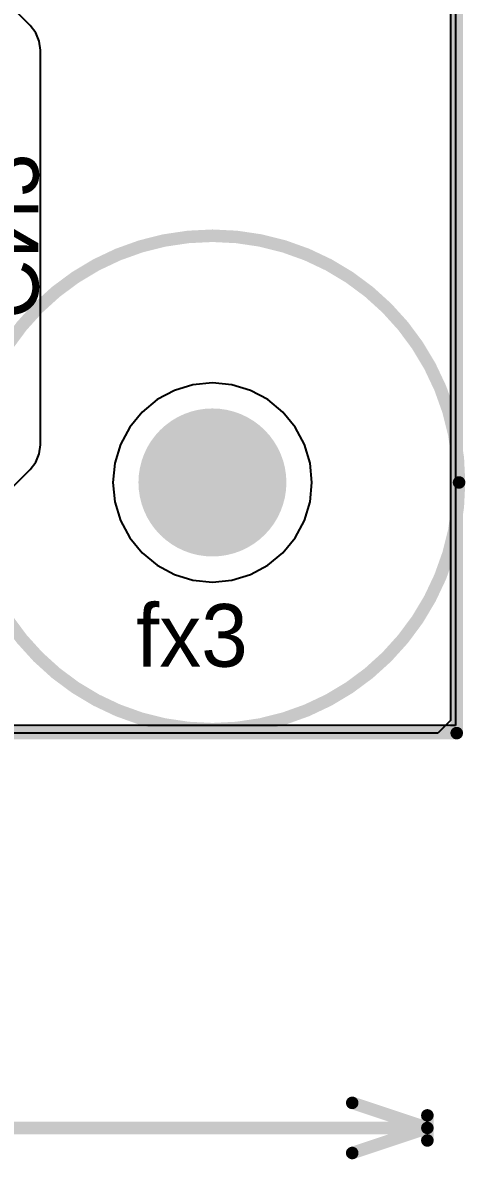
# Model space of a CAD drawing. Extents: x 8 to 204, y 9 to 177.
# Drawn here: x 181.7 to 190.67, y 9.14 to 32.18 of the extents above; entities that cross this region are included whole.
import ezdxf

# ---------------------------------------------------------------- set-up
doc = ezdxf.new("R2010")
doc.units = 0
doc.layers.get('0').update_dxf_attribs({"linetype": 'CONTINUOUS'})
for name, color, linetype in [('BOTTOMLAYER', 5, 'CONTINUOUS'), ('BOTTOMOVERLAY', 54, 'CONTINUOUS'), ('BOTTOMSOLDER', 6, 'CONTINUOUS'), ('MECHANICAL13', 56, 'CONTINUOUS'), ('MECHANICAL3', 76, 'CONTINUOUS'), ('MULTILAYER', 9, 'CONTINUOUS'), ('PADHOLELAYER', 156, 'CONTINUOUS'), ('TOPLAYER', 1, 'CONTINUOUS'), ('TOPOVERLAY', 2, 'CONTINUOUS'), ('TOPSOLDER', 216, 'CONTINUOUS')]:
    doc.layers.add(name, color=color, linetype=linetype)

# ---------------------------------------------------------------- blocks, each defined once
blk = doc.blocks.new('______3_115')
at = {"layer": 'BOTTOMLAYER', "const_width": 0.762}
blk.add_lwpolyline([(-0.381, 0, 1), (0.381, 0, 1)], format="xyb", close=True, dxfattribs=at)
at = {"layer": 'BOTTOMSOLDER', "const_width": 0.864}
blk.add_lwpolyline([(-0.432, 0, 1), (0.432, 0, 1)], format="xyb", close=True, dxfattribs=at)
at = {"layer": 'MULTILAYER', "const_width": 0.762}
blk.add_lwpolyline([(-0.381, 0, 1), (0.381, 0, 1)], format="xyb", close=True, dxfattribs=at)
at = {"layer": 'PADHOLELAYER', "const_width": 1.5}
blk.add_lwpolyline([(-0.75, 0, 1), (0.75, 0, 1)], format="xyb", close=True, dxfattribs=at)
at = {"layer": 'TOPLAYER', "const_width": 0.762}
blk.add_lwpolyline([(-0.381, 0, 1), (0.381, 0, 1)], format="xyb", close=True, dxfattribs=at)
at = {"layer": 'TOPOVERLAY'}
for points, const_width in [([(5, 0, 1), (-5, 0, 1)], 0.254), ([(-5.064, 0, 1), (-4.937, 0, 1)], 0.127), ([(4.937, 0, 1), (5.064, 0, 1)], 0.127)]:
    blk.add_lwpolyline(points, format="xyb", close=True, dxfattribs=dict(at, const_width=const_width))
at = {"layer": 'TOPSOLDER', "const_width": 0.864}
blk.add_lwpolyline([(-0.432, 0, 1), (0.432, 0, 1)], format="xyb", close=True, dxfattribs=at)

msp = doc.modelspace()

# ---------------------------------------------------------------- linework, layer by layer
at = {"layer": 'BOTTOMLAYER'}
for p, q in [((190.373, 57.658), (190.373, 18.034)), ((185.547, 24.878), (185.153, 24.839)), ((185.941, 24.839), (185.547, 24.878)), ((184.775, 24.724), (184.426, 24.538)), ((185.153, 24.839), (184.775, 24.724)), ((186.319, 24.724), (185.941, 24.839)), ((186.668, 24.538), (186.319, 24.724)), ((184.426, 24.538), (184.12, 24.287)), ((186.974, 24.287), (186.668, 24.538)), ((184.12, 24.287), (183.869, 23.981)), ((187.225, 23.981), (186.974, 24.287)), ((183.869, 23.981), (183.683, 23.632)), ((187.411, 23.632), (187.225, 23.981)), ((183.683, 23.632), (183.568, 23.254)), ((187.526, 23.254), (187.411, 23.632)), ((183.568, 23.254), (183.529, 22.86)), ((187.565, 22.86), (187.526, 23.254)), ((183.529, 22.86), (183.568, 22.466)), ((187.526, 22.466), (187.565, 22.86)), ((183.568, 22.466), (183.683, 22.088)), ((187.411, 22.088), (187.526, 22.466)), ((183.683, 22.088), (183.869, 21.739)), ((187.225, 21.739), (187.411, 22.088)), ((183.869, 21.739), (184.12, 21.433)), ((186.974, 21.433), (187.225, 21.739)), ((184.12, 21.433), (184.426, 21.182)), ((186.668, 21.182), (186.974, 21.433)), ((184.426, 21.182), (184.775, 20.996)), ((184.775, 20.996), (185.153, 20.881)), ((185.941, 20.881), (186.319, 20.996)), ((186.319, 20.996), (186.668, 21.182)), ((185.153, 20.881), (185.547, 20.842)), ((185.547, 20.842), (185.941, 20.881)), ((190.373, 18.034), (190.119, 17.78)), ((190.119, 17.78), (14.605, 17.78))]:
    msp.add_line(p, q, dxfattribs=at)
at = {"layer": 'MECHANICAL13', "const_width": 0.254}
for points in [[(188.382, 10.287), (189.906, 9.779)], [(189.906, 9.525), (189.906, 10.033)], [(110.617, 9.779), (189.906, 9.779)], [(188.382, 9.271), (189.906, 9.779)]]:
    msp.add_lwpolyline(points, dxfattribs=at)
at = {"layer": 'MECHANICAL13', "const_width": 0.127}
for points in [[(188.318, 10.287, 1), (188.445, 10.287, 1)], [(189.842, 10.033, 1), (189.969, 10.033, 1)], [(189.842, 9.779, 1), (189.969, 9.779, 1)], [(189.842, 9.779, 1), (189.969, 9.779, 1)], [(189.842, 9.779, 1), (189.969, 9.779, 1)], [(189.842, 9.525, 1), (189.969, 9.525, 1)], [(188.318, 9.271, 1), (188.445, 9.271, 1)]]:
    msp.add_lwpolyline(points, format="xyb", close=True, dxfattribs=at)
at = {"layer": 'MECHANICAL3', "const_width": 0.254}
for points in [[(190.5, 17.78), (190.5, 57.785)], [(14.605, 17.78), (190.5, 17.78)]]:
    msp.add_lwpolyline(points, dxfattribs=at)
at = {"layer": 'MECHANICAL3', "const_width": 0.127}
msp.add_lwpolyline([(190.436, 17.78, 1), (190.564, 17.78, 1)], format="xyb", close=True, dxfattribs=at)
msp.add_lwpolyline([(190.436, 17.78, 1), (190.564, 17.78, 1)], format="xyb", close=True, dxfattribs=at)
at = {"layer": 'TOPLAYER'}
for p, q in [((190.475, 57.633), (190.475, 17.932)), ((181.854, 32.121), (177.943, 36.033)), ((181.966, 31.975), (181.854, 32.121)), ((182.037, 31.805), (181.966, 31.975)), ((182.061, 31.623), (182.037, 31.805)), ((182.061, 23.622), (182.061, 31.623)), ((185.547, 24.878), (185.153, 24.839)), ((185.941, 24.839), (185.547, 24.878)), ((184.775, 24.724), (184.426, 24.538)), ((185.153, 24.839), (184.775, 24.724)), ((186.319, 24.724), (185.941, 24.839)), ((186.668, 24.538), (186.319, 24.724)), ((184.426, 24.538), (184.12, 24.287)), ((186.974, 24.287), (186.668, 24.538)), ((184.12, 24.287), (183.869, 23.981)), ((187.225, 23.981), (186.974, 24.287)), ((183.869, 23.981), (183.683, 23.632)), ((187.411, 23.632), (187.225, 23.981)), ((182.037, 23.44), (182.061, 23.622)), ((183.683, 23.632), (183.568, 23.254)), ((187.526, 23.254), (187.411, 23.632)), ((181.854, 23.124), (181.966, 23.27)), ((181.966, 23.27), (182.037, 23.44)), ((177.663, 18.933), (181.854, 23.124)), ((183.568, 23.254), (183.529, 22.86)), ((187.565, 22.86), (187.526, 23.254)), ((183.529, 22.86), (183.568, 22.466)), ((187.526, 22.466), (187.565, 22.86)), ((183.568, 22.466), (183.683, 22.088)), ((187.411, 22.088), (187.526, 22.466)), ((183.683, 22.088), (183.869, 21.739)), ((187.225, 21.739), (187.411, 22.088)), ((183.869, 21.739), (184.12, 21.433)), ((186.974, 21.433), (187.225, 21.739)), ((184.12, 21.433), (184.426, 21.182)), ((186.668, 21.182), (186.974, 21.433)), ((184.426, 21.182), (184.775, 20.996)), ((184.775, 20.996), (185.153, 20.881)), ((185.941, 20.881), (186.319, 20.996)), ((186.319, 20.996), (186.668, 21.182)), ((185.153, 20.881), (185.547, 20.842)), ((185.547, 20.842), (185.941, 20.881)), ((190.475, 17.932), (14.808, 17.932))]:
    msp.add_line(p, q, dxfattribs=at)

# ---------------------------------------------------------------- block references
msp.add_blockref('______3_115', (185.547, 22.86))

# ---------------------------------------------------------------- texts
at = {"layer": 'BOTTOMOVERLAY', "text_generation_flag": 2}
msp.add_text('CN2', height=1.27, rotation=270, dxfattribs=at).set_placement((180.746, 26.162))
at = {"layer": 'TOPOVERLAY'}
msp.add_text('fx3', height=1.27, dxfattribs=at).set_placement((183.998, 19.126))

doc.saveas('drawing.dxf')
